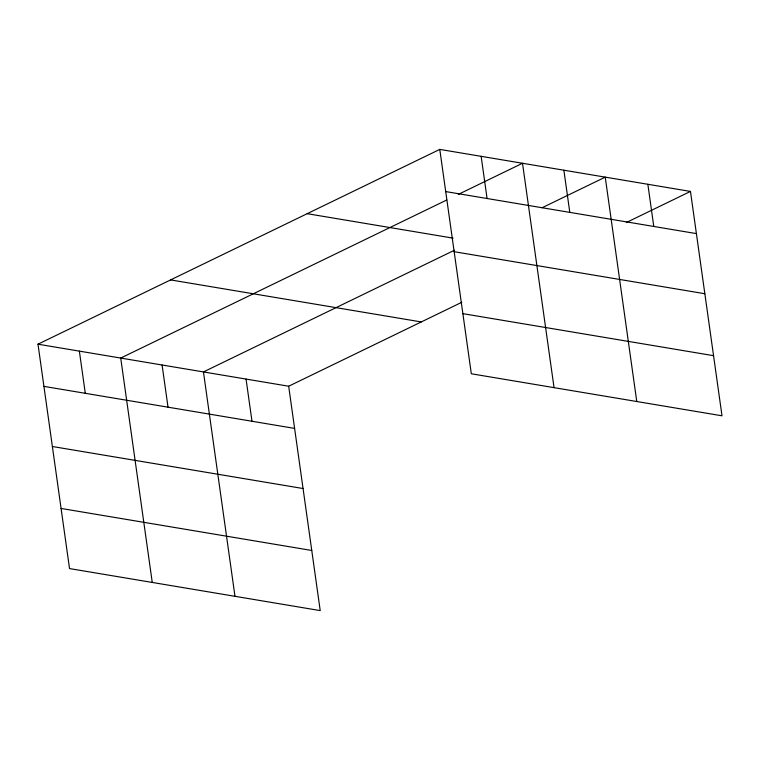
<?xml version="1.0" encoding="UTF-8"?>
<svg xmlns="http://www.w3.org/2000/svg" width="760" height="760" viewBox="0 0 760 760"><rect width="100%" height="100%" fill="white"/><g stroke="black" fill="none" stroke-linecap="round" stroke-linejoin="round"><path stroke-width="1.14" d="M461.823 302.28L288.676 386.222L320.216 610.603L69.53 568.575L38 344.195L439.784 149.397L690.469 191.425L722 415.805L471.323 373.777L439.784 149.397M446.747 200.004L120.726 358.065L152.256 582.445M458.318 194.389L522.51 163.267L554.049 387.647M454.499 250.211L203.452 371.934L234.982 596.315M542.098 207.746L605.236 177.137L636.766 401.517M626.278 222.547L690.469 191.425M445.712 191.577L696.397 233.605M307.202 213.684L453.112 238.146M454.166 251.702L704.843 293.731M462.868 313.652L713.554 355.68M170.591 279.908L421.268 321.936M38 344.195L288.676 386.222M43.928 386.374L294.604 428.402M52.373 446.5L303.059 488.528M61.085 508.45L311.762 550.477M647.852 184.281L653.781 226.461M563.872 170.202L569.8 212.382M481.147 156.332L487.075 198.512M246.059 379.078L251.987 421.258M162.089 364.999L168.017 407.18M79.363 351.13L85.291 393.309"/></g></svg>
